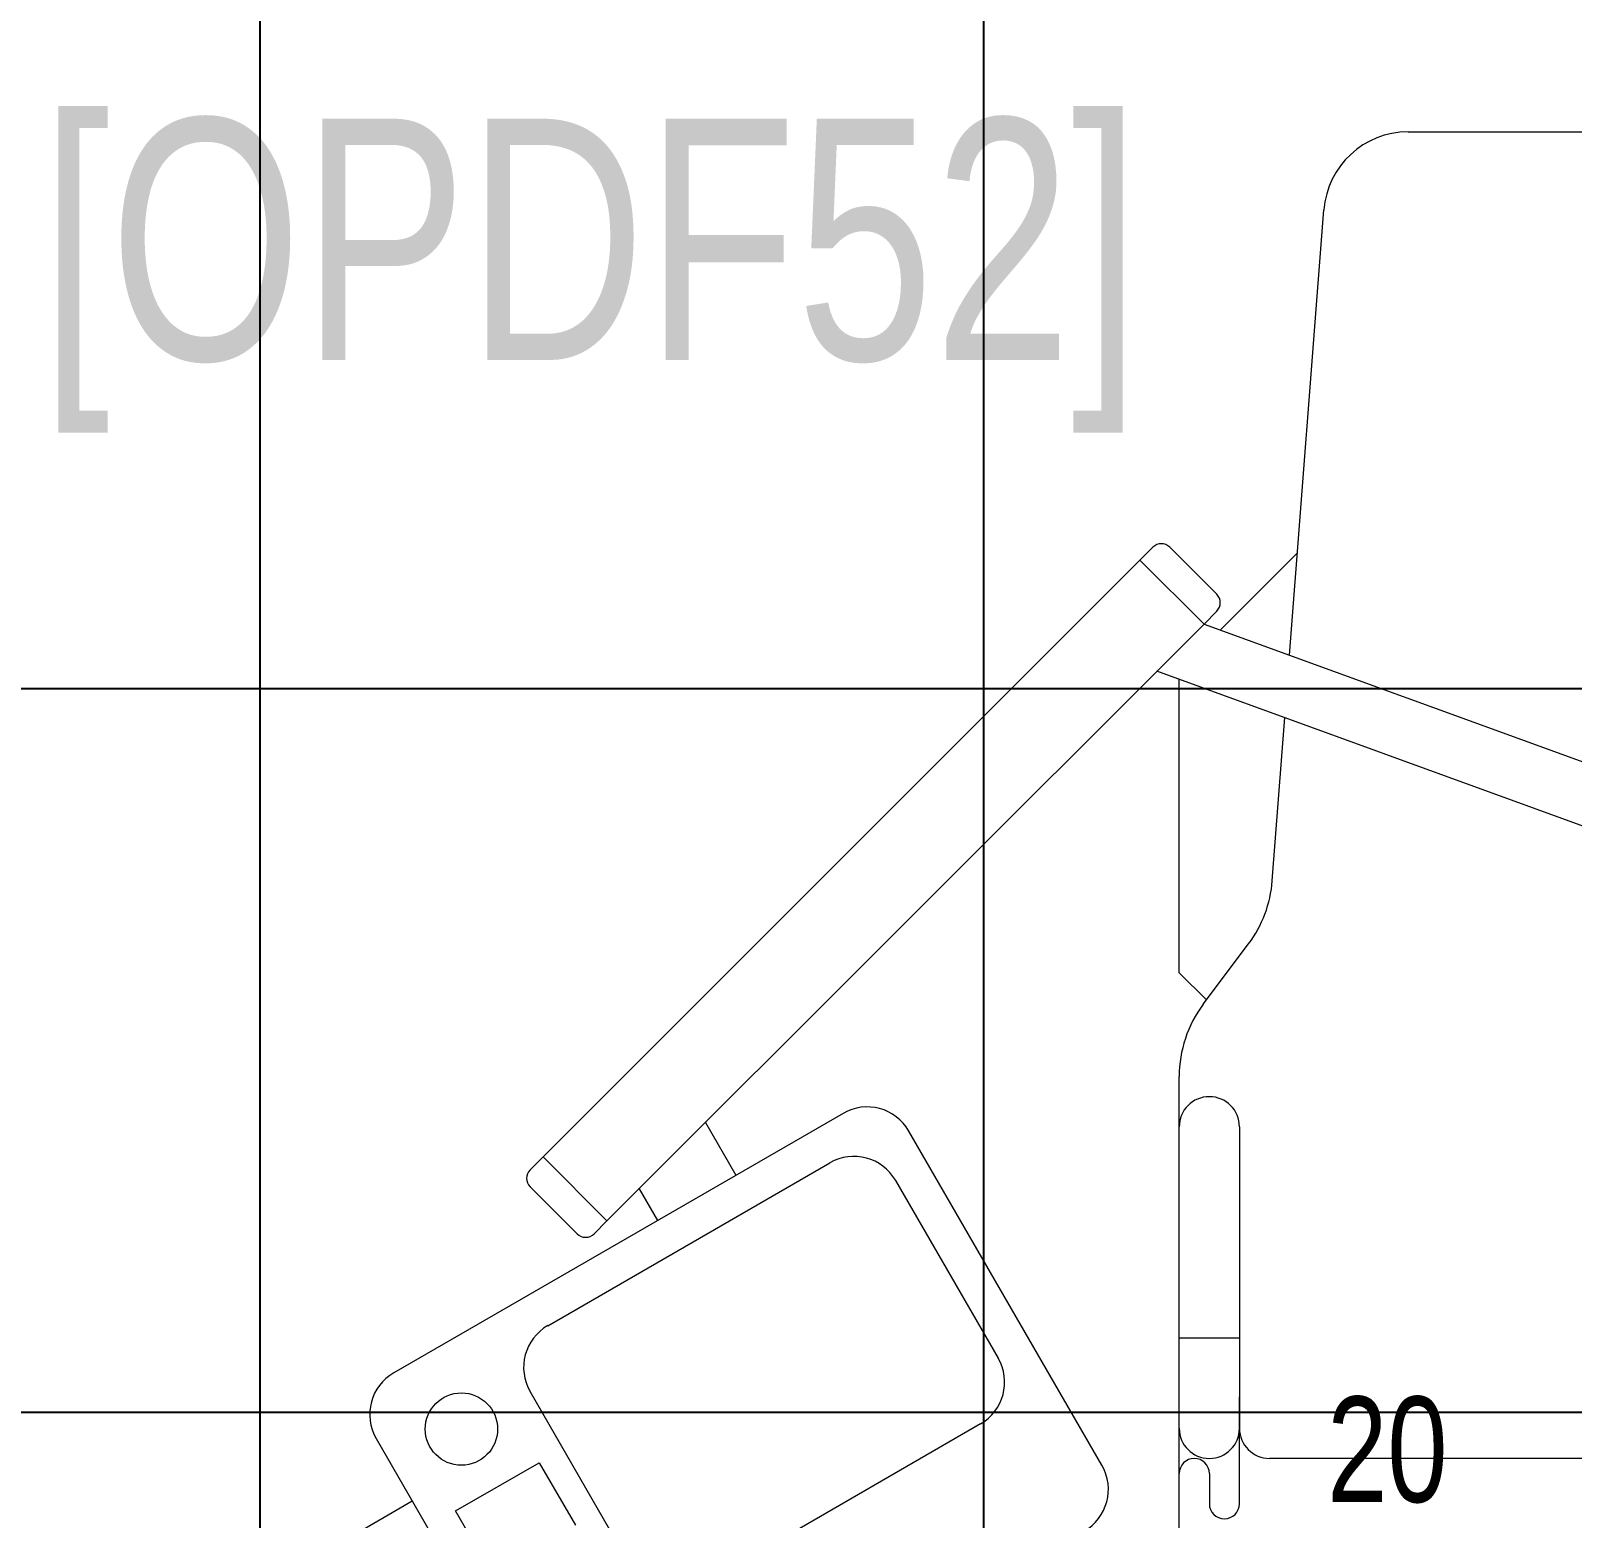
# Model space of a CAD drawing. Extents: x -12260 to 304645, y -29287 to 19916.
# Drawn here: x 30326 to 31603, y 2552 to 3785 of the extents above; entities that cross this region are included whole.
import ezdxf

# ---------------------------------------------------------------- set-up
doc = ezdxf.new("R2010")
doc.units = 0
doc.header["$LTSCALE"] = 0.25
doc.linetypes.add('DASHDOT', pattern=[25.4, 12.7, -6.35, 0, -6.35])
for name, color, linetype, lineweight in [('01-First Floor$0$72_EGR_BASE_TEXT', 252, 'Continuous', 5), ('01-First Floor$0$72_EGR_EQP_TAG', 142, 'Continuous', 5), ('01-First Floor$0$LOADING', 253, 'Continuous', 5), ('E-LITE-CLNG-CNDT', 6, 'DASHDOT', 35)]:
    doc.layers.add(name, color=color, linetype=linetype, lineweight=lineweight)
doc.layers.add('01-First Floor$0$FALSE CEILING', color=251, linetype='Continuous')
doc.styles.add('01-First Floor$0$X3G_ENTITY_257CFD', font='swisscl.ttf', dxfattribs={"height": 200})
doc.styles.add('01-First Floor$0$X3G_ENTITY_9F38', font='swisscl.ttf', dxfattribs={"height": 0.2})

# ---------------------------------------------------------------- blocks, each defined once
blk = doc.blocks.new('01-First Floor$0$D.121.03.06')
at = {"layer": '01-First Floor$0$LOADING'}
for p, q in [((286077.8, 7085), (286298.2, 7085)), ((285979.6, 6651.1), (286008, 7020.4)), ((285866.2, 6740.6), (285855.5, 6730)), ((285880.3, 6740.6), (285919.2, 6701.7)), ((285922.2, 6672), (285986.1, 6735.9)), ((285855.5, 6730), (285360.6, 6235)), ((285908.6, 6676.9), (285855.5, 6730)), ((285919.2, 6687.5), (285908.6, 6676.9)), ((285413.6, 6182), (285908.6, 6676.9)), ((285908.6, 6676.9), (286591.4, 6428.4)), ((286574.3, 6381.4), (285869.6, 6637.9)), ((285888, 6387.8), (285888, 6631.2)), ((285965.2, 6464), (285975.6, 6599.3)), ((285908, 6361.7), (285945.5, 6411.7)), ((285910.6, 6365.2), (285888, 6387.8)), ((285888, 5910), (285888, 6301.7)), ((285609.3, 6271.1), (285236.9, 6056.1)), ((285495.2, 6263.5), (285520.4, 6219.8)), ((285823.9, 5979.4), (285663.9, 6256.5)), ((285888, 6010), (285888, 6260)), ((285938, 6260), (285938, 6010)), ((285360.6, 6235), (285350, 6224.4)), ((285413.6, 6182), (285360.6, 6235)), ((285360.6, 6235), (285413.6, 6182)), ((285364.5, 6095.1), (285598.3, 6230.1)), ((285652.9, 6215.5), (285737.9, 6068.3)), ((285350, 6210.2), (285388.9, 6171.3)), ((285440.3, 6208.6), (285455.5, 6182.3)), ((285403, 6171.3), (285413.6, 6182)), ((285888, 6085), (285938, 6085)), ((285434.8, 5893.3), (285349.8, 6040.5)), ((285938, 5947.5), (285938, 6036.1)), ((285723.3, 6013.6), (285489.5, 5878.6)), ((285222.2, 6001.5), (285382.2, 5724.4)), ((285288.1, 5941.5), (285357.4, 5981.5)), ((285357.4, 5981.5), (285387.4, 5929.6)), ((286413, 5985), (285963, 5985)), ((285913, 5972.5), (285913, 5947.5)), ((285252.2, 5949.5), (285200.3, 5919.5)), ((285318.1, 5889.6), (285288.1, 5941.5))]:
    blk.add_line(p, q, dxfattribs=at)
blk.add_circle((285292.9, 6009.4), 30, dxfattribs=at)
for centre, radius, start, end in [((286077.8, 7015), 70, 90, 175.6013), ((285873.2, 6733.5), 10, 45, 135), ((285912.1, 6694.6), 10, 315, 45), ((285865.5, 6471.7), 100, 323.1301, 355.6013), ((285988, 6301.7), 100, 143.1301, 180), ((285629.3, 6236.5), 40, 30, 120), ((285913, 6260), 25, 0, 180), ((285357, 6217.3), 10, 135, 225), ((285618.3, 6195.5), 40, 30, 120), ((285395.9, 6178.4), 10, 225, 315), ((285384.5, 6060.5), 40, 120, 210), ((285703.3, 6048.3), 40, 300, 30), ((285256.9, 6021.5), 40, 120, 210), ((285913, 6010), 25, 180, 0), ((285963, 6010), 25, 180, 270), ((285900.5, 5972.5), 12.5, 0, 180), ((285789.3, 5959.4), 40, 300, 30), ((285925.5, 5947.5), 12.5, 180, 0)]:
    blk.add_arc(centre, radius, start, end, dxfattribs=at)
blk = doc.blocks.new('01-First Floor')
at = {"layer": '01-First Floor$0$FALSE CEILING', "linetype": 'Continuous'}
for p, q in [((30515.6, 1440), (30515.6, 5000)), ((31115.6, 1440), (31115.6, 5000)), ((29315.6, 3240), (32976, 3240)), ((29315.6, 2640), (32976, 2640))]:
    blk.add_line(p, q, dxfattribs=at)
at = {"layer": '01-First Floor$0$LOADING'}
blk.add_blockref('01-First Floor$0$D.121.03.06', (-254610.4, -3383.4, -0.2), dxfattribs=at)
blk.add_blockref('01-First Floor$0$D.121.03.06', (-254610.4, -3383.4, -0.2), dxfattribs=at)
at = {"layer": '01-First Floor$0$72_EGR_BASE_TEXT', "insert": (30789.5, 3712.5), "char_height": 200, "attachment_point": 2, "style": '01-First Floor$0$X3G_ENTITY_9F38'}
blk.add_mtext('[OPDF52]', dxfattribs=at)
at = {"layer": '01-First Floor$0$72_EGR_EQP_TAG', "insert": (31450.2, 2652.9, -0.3), "char_height": 87.47, "attachment_point": 2, "style": '01-First Floor$0$X3G_ENTITY_257CFD'}
blk.add_mtext('20', dxfattribs=at)

msp = doc.modelspace()

# ---------------------------------------------------------------- block references
at = {"layer": 'E-LITE-CLNG-CNDT'}
msp.add_blockref('01-First Floor', (0, 0), dxfattribs=at)

doc.saveas('drawing.dxf')
